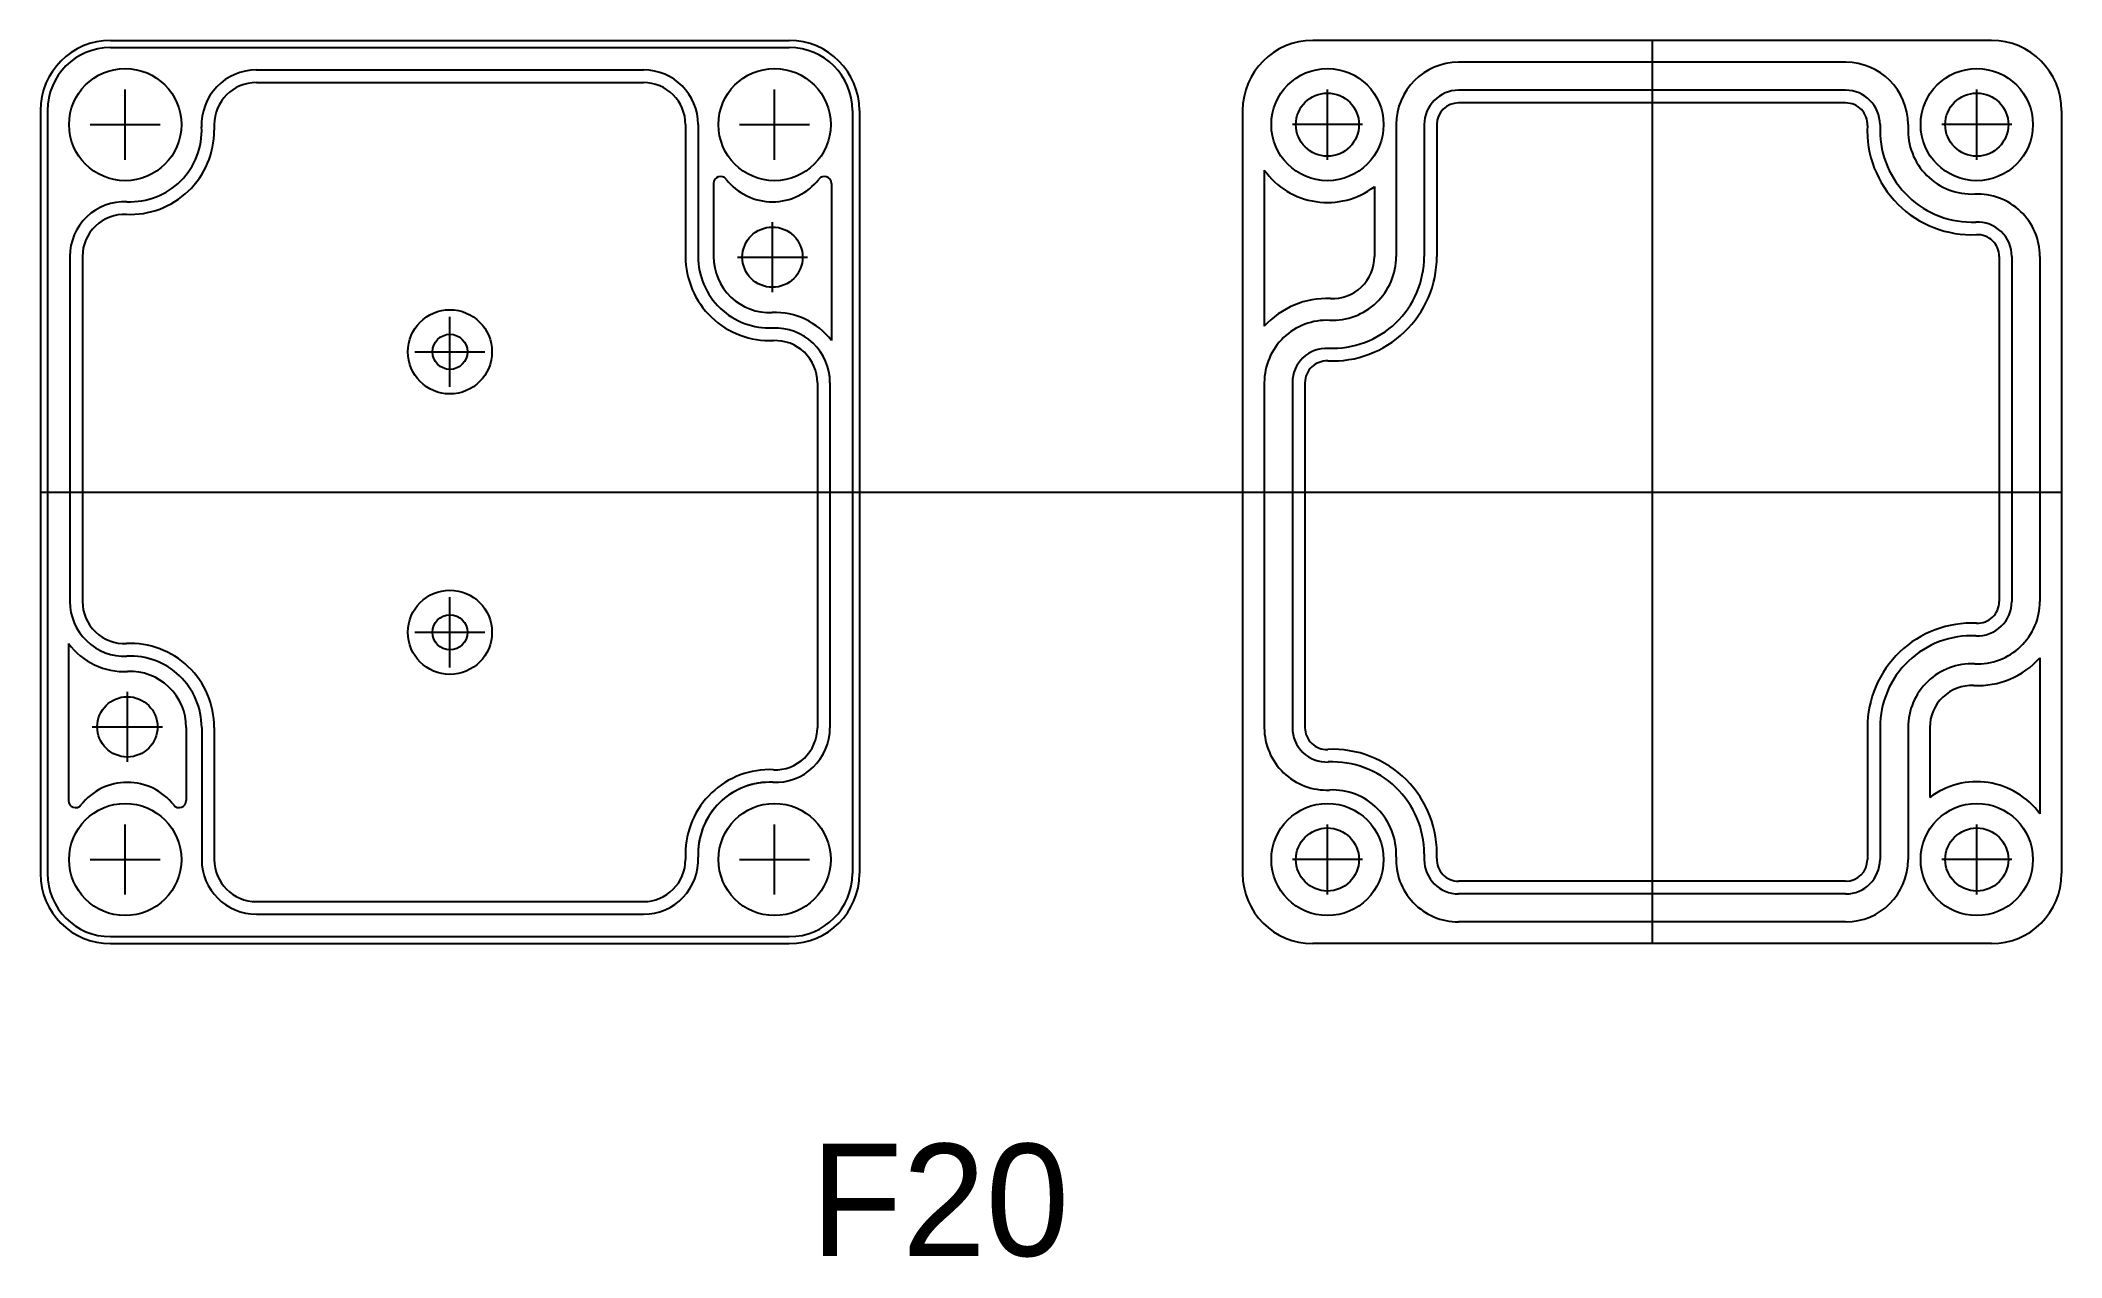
# Model space of a CAD drawing. Header units: millimetres. Extents: x 904 to 1048, y 575 to 661.
import ezdxf

# ---------------------------------------------------------------- set-up
doc = ezdxf.new("R2010")
doc.units = ezdxf.units.MM

msp = doc.modelspace()

# ---------------------------------------------------------------- linework, layer by layer
for p, q in [((908.97, 661.32), (957.37, 661.32)), ((908.97, 660.82), (957.37, 660.82)), ((1043.09, 661.32), (994.69, 661.32)), ((1018.89, 661.32), (1018.89, 596.92)), ((919.36, 659.22), (946.97, 659.22)), ((1032.7, 659.77), (1005.09, 659.77)), ((910.02, 652.82), (910.02, 657.82)), ((919.37, 658.32), (946.97, 658.32)), ((956.32, 652.82), (956.32, 657.82)), ((995.74, 652.82), (995.74, 657.82)), ((1032.69, 657.77), (1005.09, 657.77)), ((1042.04, 652.82), (1042.04, 657.82)), ((903.97, 656.32), (903.97, 601.92)), ((904.47, 656.32), (904.47, 601.92)), ((961.87, 656.32), (961.87, 601.92)), ((962.37, 656.32), (962.37, 601.92)), ((962.37, 656.32), (962.37, 601.92)), ((989.69, 656.32), (989.69, 601.92)), ((989.69, 656.32), (989.69, 601.92)), ((1032.69, 656.87), (1005.09, 656.87)), ((1048.09, 656.32), (1048.09, 601.92)), ((907.52, 655.32), (912.52, 655.32)), ((916.37, 655.32), (916.37, 654.92)), ((949.97, 655.32), (949.97, 645.92)), ((950.87, 655.32), (950.87, 645.92)), ((953.82, 655.32), (958.82, 655.32)), ((998.24, 655.32), (993.24, 655.32)), ((1000.64, 655.32), (1000.64, 645.92)), ((1002.64, 655.32), (1002.64, 645.92)), ((1003.54, 655.32), (1003.54, 645.92)), ((1035.14, 655.32), (1035.14, 654.92)), ((1037.14, 655.32), (1037.14, 654.92)), ((1044.54, 655.32), (1039.54, 655.32)), ((991.24, 652.08), (991.24, 640.95)), ((951.97, 651.13), (951.97, 645.92)), ((960.37, 651.13), (960.37, 639.92)), ((999.09, 650.9), (999.09, 645.92)), ((956.17, 643.37), (956.17, 648.37)), ((906.07, 645.92), (906.07, 621.32)), ((906.97, 645.92), (906.97, 621.32)), ((953.67, 645.87), (958.67, 645.87)), ((1043.64, 645.92), (1043.64, 621.32)), ((1044.54, 645.92), (1044.54, 621.32)), ((1046.54, 645.92), (1046.54, 621.32)), ((1046.54, 645.92), (1046.54, 621.32)), ((933.17, 636.62), (933.17, 641.62)), ((930.67, 639.12), (935.67, 639.12)), ((959.37, 636.92), (959.37, 612.32)), ((960.27, 636.92), (960.27, 612.32)), ((991.24, 636.92), (991.24, 612.32)), ((991.24, 636.92), (991.24, 612.32)), ((993.24, 636.92), (993.24, 612.32)), ((994.14, 636.92), (994.14, 612.32)), ((903.97, 629.12), (1048.09, 629.12)), ((906.07, 629.12), (906.07, 621.32)), ((933.17, 616.62), (933.17, 621.62)), ((905.97, 618.32), (905.97, 607.12)), ((930.67, 619.12), (935.67, 619.12)), ((1046.54, 617.3), (1046.54, 606.17)), ((910.17, 609.88), (910.17, 614.88)), ((907.67, 612.38), (912.67, 612.38)), ((914.37, 612.33), (914.37, 607.12)), ((915.47, 612.33), (915.47, 602.92)), ((916.37, 612.33), (916.37, 602.92)), ((1034.24, 612.33), (1034.24, 602.92)), ((1035.14, 612.33), (1035.14, 602.92)), ((1037.14, 612.33), (1037.14, 602.92)), ((1038.69, 612.33), (1038.69, 607.35)), ((910.02, 600.42), (910.02, 605.42)), ((956.32, 600.42), (956.32, 605.42)), ((995.74, 600.42), (995.74, 605.42)), ((1042.04, 600.42), (1042.04, 605.42)), ((907.52, 602.92), (912.52, 602.92)), ((949.97, 603.33), (949.97, 602.92)), ((953.82, 602.92), (958.82, 602.92)), ((998.24, 602.92), (993.24, 602.92)), ((1002.64, 603.33), (1002.64, 602.92)), ((1044.54, 602.92), (1039.54, 602.92)), ((1032.69, 601.37), (1005.09, 601.37)), ((919.37, 599.92), (946.97, 599.92)), ((1032.69, 600.47), (1005.09, 600.47)), ((919.37, 599.02), (946.98, 599.02)), ((1032.69, 598.47), (1005.08, 598.47)), ((908.97, 597.42), (957.37, 597.42)), ((908.97, 596.92), (957.37, 596.92)), ((1043.09, 596.92), (994.69, 596.92))]:
    msp.add_line(p, q)
for centre, radius in [((910.02, 655.32), 4), ((956.32, 655.32), 4), ((995.74, 655.32), 4), ((1042.04, 655.32), 4), ((995.74, 655.32), 2.25), ((1042.04, 655.32), 2.25), ((956.17, 645.87), 2.15), ((933.17, 639.12), 3), ((933.17, 639.12), 1.25), ((933.17, 619.12), 3), ((933.17, 619.12), 1.25), ((910.17, 612.38), 2.15), ((910.02, 602.92), 4), ((956.32, 602.92), 4), ((995.74, 602.92), 4), ((1042.04, 602.92), 4), ((995.74, 602.92), 2.25), ((1042.04, 602.92), 2.25)]:
    msp.add_circle(centre, radius)
for centre, radius, start, end in [((908.97, 656.32), 5, 90, 180), ((908.97, 656.32), 4.5, 90, 180), ((957.37, 656.32), 5, 360, 90), ((957.37, 656.32), 4.5, 360, 90), ((994.69, 656.32), 5, 90, 180), ((1043.09, 656.32), 5, 360, 90), ((919.36, 655.32), 3.9, 90, 182.604), ((946.97, 655.32), 3.9, 0, 90), ((1005.09, 655.32), 4.45, 90, 180), ((1032.69, 655.32), 4.45, 0, 90), ((919.37, 655.32), 3, 90, 180), ((946.97, 655.32), 3, 0, 90), ((1005.09, 655.32), 2.45, 90, 180), ((1032.69, 655.32), 2.45, 0, 90), ((1005.09, 655.32), 1.55, 90, 180), ((1032.69, 655.32), 1.55, 357.3933, 90), ((910.37, 654.92), 6, 267.4527, 0), ((910.37, 654.92), 5.1, 267.4527, 2.604), ((1041.68, 654.92), 7.45, 177.3933, 272.6067), ((1041.69, 654.92), 6.55, 180, 272.5473), ((1041.69, 654.92), 4.55, 177.396, 272.5473), ((952.47, 651.13), 0.5, 38.0722, 180), ((956.17, 654.02), 4.2, 218.0722, 321.9278), ((959.87, 651.13), 0.5, 0, 141.9278), ((995.74, 655.32), 5.55, 215.8248, 307.1284), ((1042.09, 645.92), 4.45, 0, 92.5473), ((909.97, 645.92), 3.9, 87.4527, 180), ((909.97, 645.92), 3, 87.4527, 180), ((1042.09, 645.92), 2.45, 0, 92.5473), ((1042.09, 645.92), 1.55, 0, 92.6067), ((955.97, 645.92), 6, 180, 272.5473), ((955.97, 645.92), 5.1, 180, 272.5473), ((955.97, 645.92), 4, 180, 272.5473), ((996.09, 645.92), 7.45, 267.4527, 360), ((996.09, 645.92), 6.55, 267.4527, 360), ((996.09, 645.92), 4.55, 267.4527, 360), ((996.09, 645.92), 3, 267.4527, 360), ((995.69, 636.92), 6, 87.4527, 137.8736), ((956.37, 636.92), 5, 36.8699, 92.5473), ((995.69, 636.92), 4.45, 87.4527, 180), ((956.37, 636.92), 3.9, 0, 92.5473), ((956.37, 636.92), 3, 0, 92.5473), ((995.69, 636.92), 2.45, 87.4527, 180), ((995.69, 636.92), 1.55, 87.4527, 180), ((909.97, 621.32), 3.9, 180, 272.5473), ((909.97, 621.32), 3, 180, 272.5473), ((1042.09, 621.32), 4.45, 267.4527, 0), ((1042.09, 621.32), 2.45, 267.4527, 0), ((1042.09, 621.32), 1.55, 267.4527, 0), ((1041.69, 612.33), 7.45, 87.4527, 180), ((909.97, 621.32), 5, 216.8699, 272.5473), ((910.37, 612.33), 6, 360, 92.5473), ((1041.69, 612.33), 6.55, 87.4527, 180), ((910.37, 612.33), 5.1, 360, 92.5473), ((1041.69, 612.33), 4.55, 87.4527, 180), ((1042.09, 621.32), 6, 267.4527, 317.8736), ((910.37, 612.33), 4, 360, 92.5473), ((1041.69, 612.33), 3, 87.4527, 180), ((956.37, 612.32), 3.9, 267.4527, 0), ((956.37, 612.32), 3, 267.4527, 0), ((995.69, 612.32), 4.45, 180, 272.5473), ((995.69, 612.32), 2.45, 180, 272.5473), ((995.69, 612.32), 1.55, 180, 272.6067), ((996.1, 603.33), 7.45, 357.3933, 92.6067), ((996.09, 603.33), 6.55, 0, 92.5473), ((910.17, 604.22), 4.2, 38.0722, 141.9278), ((955.97, 603.33), 6, 87.4527, 180), ((955.97, 603.33), 5.1, 87.4527, 180), ((955.97, 603.33), 5.1, 87.4527, 182.604), ((1042.04, 602.92), 5.55, 35.8248, 127.1284), ((906.47, 607.12), 0.5, 180, 321.9278), ((913.87, 607.12), 0.5, 218.0722, 0), ((996.09, 603.33), 4.55, 357.396, 92.5473), ((919.37, 602.92), 3.9, 180, 270), ((919.37, 602.92), 3, 180, 270), ((946.97, 602.92), 3, 270, 0), ((946.98, 602.92), 3.9, 270, 2.604), ((1005.08, 602.92), 4.45, 177.396, 270), ((1005.09, 602.92), 2.45, 180, 270), ((1005.09, 602.92), 1.55, 177.3933, 270), ((1032.69, 602.92), 4.45, 270, 0), ((1032.69, 602.92), 2.45, 270, 0), ((1032.69, 602.92), 1.55, 270, 0), ((908.97, 601.92), 5, 180, 270), ((908.97, 601.92), 4.5, 180, 270), ((957.37, 601.92), 5, 270, 0), ((957.37, 601.92), 4.5, 270, 0), ((994.69, 601.92), 5, 180, 270), ((1043.09, 601.92), 5, 270, 0)]:
    msp.add_arc(centre, radius, start, end)

# ---------------------------------------------------------------- texts
at = {"insert": (958.89, 582.65), "char_height": 8, "width": 43.2081, "attachment_point": 1}
msp.add_mtext('F20', dxfattribs=at)

doc.saveas('drawing.dxf')
